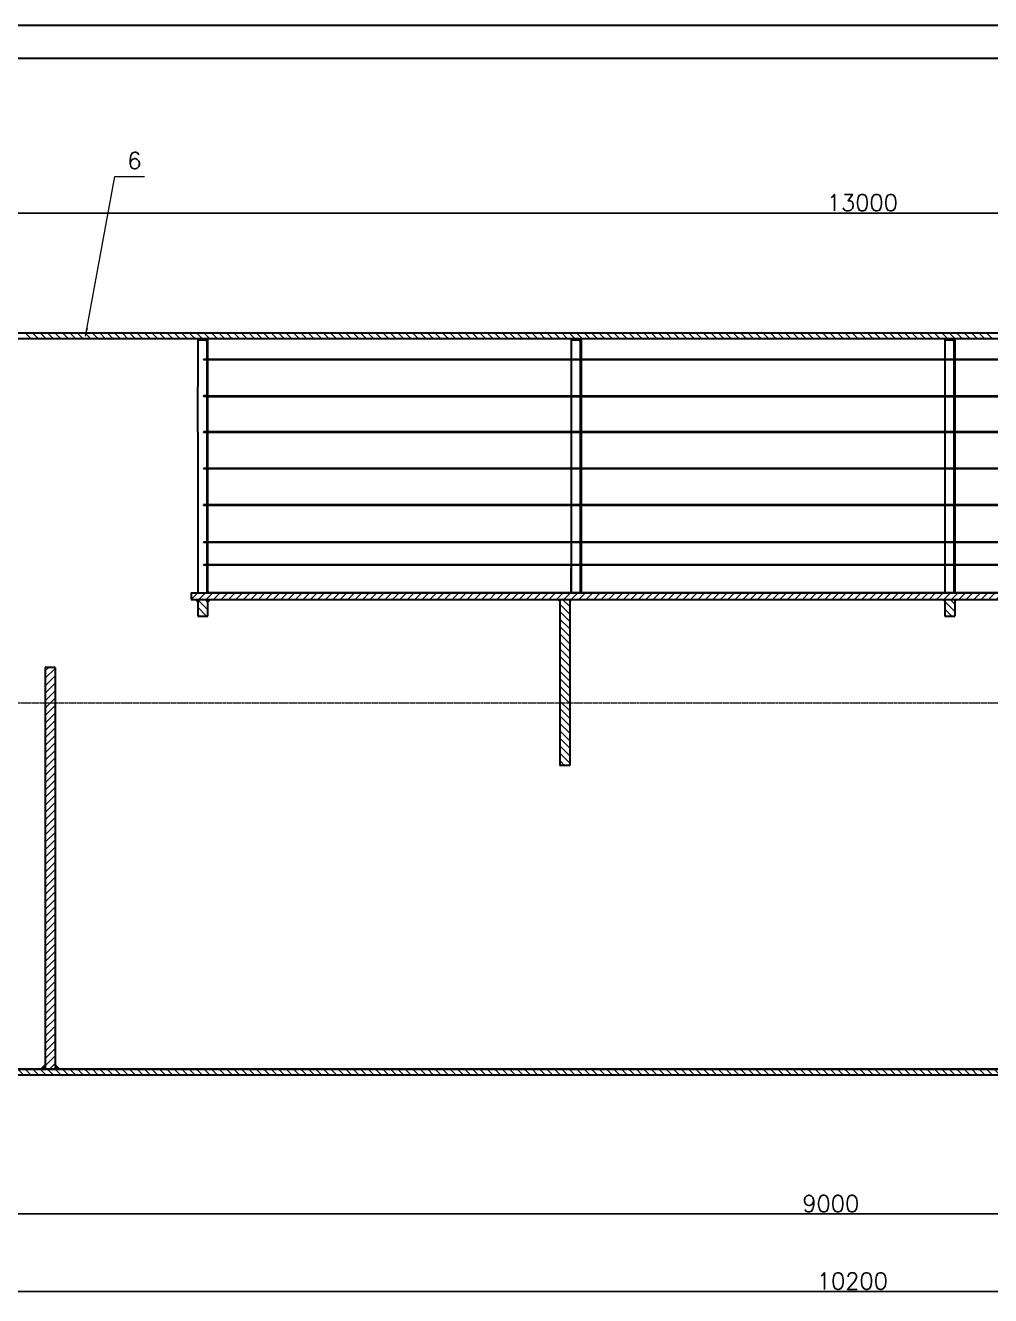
# Model space of a CAD drawing. Header units: millimetres. Extents: x 0 to 6120, y 0 to 841.
# Drawn here: x 294.8 to 585.6, y 458.4 to 841 of the extents above; entities that cross this region are included whole.
import ezdxf

# ---------------------------------------------------------------- set-up
doc = ezdxf.new("R2010")
doc.units = ezdxf.units.MM
doc.linetypes.add('CENTER2', pattern=[1.125, 0.75, -0.125, 0.125, -0.125])
for name, color, linetype, lineweight in [('尺寸线', 3, 'Continuous', 15), ('文字层', 7, 'Continuous', 15), ('粗实线', 7, 'Continuous', 30), ('细实线', 7, 'Continuous', 15), ('细点划线', 1, 'CENTER2', 18)]:
    doc.layers.add(name, color=color, linetype=linetype, lineweight=lineweight)
doc.styles.get("Standard").update_dxf_attribs({"font": 'txt.shx', "bigfont": 'gbcbig.shx'})
doc.dimstyles.new('ISO-25$0', dxfattribs={"dimtxt": 5, "dimasz": 2.5, "dimexe": 1.25, "dimexo": 0, "dimtad": 1, "dimdec": 0, "dimdsep": 46, "dimtxsty": 'Standard', "dimcen": 2.5, "dimdle": 5, "dimadec": 0, "dimazin": 0, "dimtfac": 1, "dimtdec": 0, "dimtmove": 0, "dimatfit": 2, "dimfxl": 0, "dimtolj": 1, "dimarcsym": 0})

# ---------------------------------------------------------------- blocks, each defined once
blk = doc.blocks.new('*X331')
at = {"layer": '细实线'}
for p, q in [((294.87, 748.31), (296.57, 746.61)), ((297.11, 748.31), (298.81, 746.61)), ((299.36, 748.31), (301.06, 746.61)), ((301.6, 748.31), (303.3, 746.61)), ((303.85, 748.31), (305.55, 746.61)), ((306.09, 748.31), (307.79, 746.61)), ((308.34, 748.31), (310.04, 746.61)), ((310.58, 748.31), (312.28, 746.61)), ((312.83, 748.31), (314.53, 746.61)), ((315.07, 748.31), (316.77, 746.61)), ((317.32, 748.31), (319.02, 746.61)), ((319.56, 748.31), (321.26, 746.61)), ((321.81, 748.31), (323.51, 746.61)), ((324.05, 748.31), (325.75, 746.61)), ((326.3, 748.31), (328, 746.61)), ((328.54, 748.31), (330.24, 746.61)), ((330.79, 748.31), (332.49, 746.61)), ((333.03, 748.31), (334.73, 746.61)), ((335.28, 748.31), (336.98, 746.61)), ((337.52, 748.31), (339.22, 746.61)), ((339.77, 748.31), (341.47, 746.61)), ((342.01, 748.31), (343.71, 746.61)), ((344.26, 748.31), (345.96, 746.61)), ((346.5, 748.31), (348.2, 746.61)), ((348.75, 748.31), (350.45, 746.61)), ((350.99, 748.31), (352.69, 746.61)), ((353.24, 748.31), (354.94, 746.61)), ((355.48, 748.31), (357.18, 746.61)), ((357.73, 748.31), (359.43, 746.61)), ((359.97, 748.31), (361.67, 746.61)), ((362.22, 748.31), (363.92, 746.61)), ((364.46, 748.31), (366.16, 746.61)), ((366.71, 748.31), (368.41, 746.61)), ((368.95, 748.31), (370.65, 746.61)), ((371.2, 748.31), (372.9, 746.61)), ((373.44, 748.31), (375.14, 746.61)), ((375.69, 748.31), (377.39, 746.61)), ((377.93, 748.31), (379.63, 746.61)), ((380.18, 748.31), (381.88, 746.61)), ((382.42, 748.31), (384.12, 746.61)), ((384.67, 748.31), (386.37, 746.61)), ((386.91, 748.31), (388.61, 746.61)), ((389.16, 748.31), (390.86, 746.61)), ((391.4, 748.31), (393.1, 746.61)), ((393.65, 748.31), (395.35, 746.61)), ((395.89, 748.31), (397.59, 746.61)), ((398.14, 748.31), (399.84, 746.61)), ((400.38, 748.31), (402.08, 746.61)), ((402.63, 748.31), (404.33, 746.61)), ((404.87, 748.31), (406.57, 746.61)), ((407.12, 748.31), (408.82, 746.61)), ((409.36, 748.31), (411.06, 746.61)), ((411.61, 748.31), (413.31, 746.61)), ((413.85, 748.31), (415.55, 746.61)), ((416.1, 748.31), (417.8, 746.61)), ((418.34, 748.31), (420.04, 746.61)), ((420.59, 748.31), (422.29, 746.61)), ((422.83, 748.31), (424.53, 746.61)), ((425.08, 748.31), (426.78, 746.61)), ((427.32, 748.31), (429.02, 746.61)), ((429.57, 748.31), (431.27, 746.61)), ((431.81, 748.31), (433.51, 746.61)), ((434.06, 748.31), (435.76, 746.61)), ((436.3, 748.31), (438, 746.61)), ((438.55, 748.31), (440.25, 746.61)), ((440.79, 748.31), (442.49, 746.61)), ((443.04, 748.31), (444.74, 746.61)), ((445.29, 748.31), (446.99, 746.61)), ((447.53, 748.31), (449.23, 746.61)), ((449.78, 748.31), (451.48, 746.61)), ((452.02, 748.31), (453.72, 746.61)), ((454.27, 748.31), (455.97, 746.61)), ((456.51, 748.31), (458.21, 746.61)), ((458.76, 748.31), (460.46, 746.61)), ((461, 748.31), (462.7, 746.61)), ((463.25, 748.31), (464.95, 746.61)), ((465.49, 748.31), (467.19, 746.61)), ((467.74, 748.31), (469.44, 746.61)), ((469.98, 748.31), (471.68, 746.61)), ((472.23, 748.31), (473.93, 746.61)), ((474.47, 748.31), (476.17, 746.61)), ((476.72, 748.31), (478.42, 746.61)), ((478.96, 748.31), (480.66, 746.61)), ((481.21, 748.31), (482.91, 746.61)), ((483.45, 748.31), (485.15, 746.61)), ((485.7, 748.31), (487.4, 746.61)), ((487.94, 748.31), (489.64, 746.61)), ((490.19, 748.31), (491.89, 746.61)), ((492.43, 748.31), (494.13, 746.61)), ((494.68, 748.31), (496.38, 746.61)), ((496.92, 748.31), (498.62, 746.61)), ((499.17, 748.31), (500.87, 746.61)), ((501.41, 748.31), (503.11, 746.61)), ((503.66, 748.31), (505.36, 746.61)), ((505.9, 748.31), (507.6, 746.61)), ((508.15, 748.31), (509.85, 746.61)), ((510.39, 748.31), (512.09, 746.61)), ((512.64, 748.31), (514.34, 746.61)), ((514.88, 748.31), (516.58, 746.61)), ((517.13, 748.31), (518.83, 746.61)), ((519.37, 748.31), (521.07, 746.61)), ((521.62, 748.31), (523.32, 746.61)), ((523.86, 748.31), (525.56, 746.61)), ((526.11, 748.31), (527.81, 746.61)), ((528.35, 748.31), (530.05, 746.61)), ((530.6, 748.31), (532.3, 746.61)), ((532.84, 748.31), (534.54, 746.61)), ((535.09, 748.31), (536.79, 746.61)), ((537.33, 748.31), (539.03, 746.61)), ((539.58, 748.31), (541.28, 746.61)), ((541.82, 748.31), (543.52, 746.61)), ((544.07, 748.31), (545.77, 746.61)), ((546.31, 748.31), (548.01, 746.61)), ((548.56, 748.31), (550.26, 746.61)), ((550.8, 748.31), (552.5, 746.61)), ((553.05, 748.31), (554.75, 746.61)), ((555.29, 748.31), (556.99, 746.61)), ((557.54, 748.31), (559.24, 746.61)), ((559.78, 748.31), (561.48, 746.61)), ((562.03, 748.31), (563.73, 746.61)), ((564.27, 748.31), (565.97, 746.61)), ((566.52, 748.31), (568.22, 746.61)), ((568.76, 748.31), (570.46, 746.61)), ((571.01, 748.31), (572.71, 746.61)), ((573.25, 748.31), (574.95, 746.61)), ((575.5, 748.31), (577.2, 746.61)), ((577.74, 748.31), (579.44, 746.61)), ((579.99, 748.31), (581.69, 746.61)), ((582.23, 748.31), (583.93, 746.61)), ((584.48, 748.31), (586.18, 746.61))]:
    blk.add_line(p, q, dxfattribs=at)
blk = doc.blocks.new('*X333')
at = {"layer": '尺寸线'}
for points in [[(94.8, 784.89), (94.8, 784.06), (92.3, 784.48)], [(1008.74, 784.89), (1008.74, 784.06), (1011.24, 784.48)]]:
    blk.add_hatch(color=0, dxfattribs=at).paths.add_polyline_path(points, flags=0)
at = {"layer": '尺寸线', "color": 0, "lineweight": -2}
for p, q in [((92.3, 710.36), (92.3, 785.73)), ((94.8, 784.48), (1008.74, 784.48)), ((1011.24, 636.81), (1011.24, 785.73))]:
    blk.add_line(p, q, dxfattribs=at)
at = {"layer": '尺寸线', "color": 0, "insert": (546.98, 787.6), "char_height": 5, "width": 65, "attachment_point": 5}
blk.add_mtext('13000', dxfattribs=at)
blk = doc.blocks.new('*X335')
at = {"layer": '尺寸线'}
for points in [[(174.34, 460.08), (174.34, 459.25), (171.84, 459.66)], [(909.34, 460.08), (909.34, 459.25), (911.84, 459.66)]]:
    blk.add_hatch(color=0, dxfattribs=at).paths.add_polyline_path(points, flags=0)
at = {"layer": '尺寸线', "color": 0, "lineweight": -2}
for p, q in [((171.84, 525.05), (171.84, 458.41)), ((911.84, 526.61), (911.84, 458.41)), ((174.34, 459.66), (909.34, 459.66))]:
    blk.add_line(p, q, dxfattribs=at)
at = {"layer": '尺寸线', "color": 0, "insert": (543.97, 462.79), "char_height": 5, "width": 65, "attachment_point": 5}
blk.add_mtext('10200', dxfattribs=at)
blk = doc.blocks.new('*X337')
at = {"layer": '文字层', "linetype": 'Continuous'}
blk.add_hatch(color=0, dxfattribs=at).paths.add_polyline_path([(312.95, 747.36), (313.09, 749.88), (313.71, 749.76)], flags=0)
at = {"layer": '文字层', "color": 0, "linetype": 'Continuous'}
for p, q in [((312.95, 747.36), (321.81, 795.46)), ((321.81, 795.46), (330.69, 795.46))]:
    blk.add_line(p, q, dxfattribs=at)
at = {"layer": '文字层', "color": 0}
blk.add_line((330.69, 795.46), (330.69, 795.46), dxfattribs=at)
blk = doc.blocks.new('*X341')
at = {"layer": '细实线'}
for p, q in [((279.09, 526.61), (280.79, 524.91)), ((281.34, 526.61), (283.04, 524.91)), ((283.58, 526.61), (285.28, 524.91)), ((288.07, 526.61), (289.77, 524.91)), ((290.32, 526.61), (292.02, 524.91)), ((292.56, 526.61), (294.26, 524.91)), ((294.81, 526.61), (296.51, 524.91)), ((297.05, 526.61), (298.75, 524.91)), ((299.3, 526.61), (301, 524.91)), ((301.54, 526.61), (303.24, 524.91)), ((303.79, 526.61), (305.49, 524.91)), ((306.03, 526.61), (307.73, 524.91)), ((308.28, 526.61), (309.98, 524.91)), ((310.52, 526.61), (312.22, 524.91)), ((312.77, 526.61), (314.47, 524.91)), ((315.01, 526.61), (316.71, 524.91)), ((317.26, 526.61), (318.96, 524.91)), ((319.5, 526.61), (321.2, 524.91)), ((321.75, 526.61), (323.45, 524.91)), ((323.99, 526.61), (325.69, 524.91)), ((326.24, 526.61), (327.94, 524.91)), ((328.48, 526.61), (330.18, 524.91)), ((330.73, 526.61), (332.43, 524.91)), ((332.97, 526.61), (334.67, 524.91)), ((335.22, 526.61), (336.92, 524.91)), ((337.46, 526.61), (339.16, 524.91)), ((339.71, 526.61), (341.41, 524.91)), ((341.95, 526.61), (343.65, 524.91)), ((344.2, 526.61), (345.9, 524.91)), ((346.44, 526.61), (348.14, 524.91)), ((348.69, 526.61), (350.39, 524.91)), ((350.93, 526.61), (352.63, 524.91)), ((353.18, 526.61), (354.88, 524.91)), ((355.42, 526.61), (357.12, 524.91)), ((357.67, 526.61), (359.37, 524.91)), ((359.91, 526.61), (361.61, 524.91)), ((362.16, 526.61), (363.86, 524.91)), ((364.4, 526.61), (366.1, 524.91)), ((366.65, 526.61), (368.35, 524.91)), ((368.89, 526.61), (370.59, 524.91)), ((371.14, 526.61), (372.84, 524.91)), ((373.38, 526.61), (375.08, 524.91)), ((375.63, 526.61), (377.33, 524.91)), ((377.87, 526.61), (379.57, 524.91)), ((380.12, 526.61), (381.82, 524.91)), ((382.36, 526.61), (384.06, 524.91)), ((384.61, 526.61), (386.31, 524.91)), ((386.85, 526.61), (388.55, 524.91)), ((389.1, 526.61), (390.8, 524.91)), ((391.34, 526.61), (393.04, 524.91)), ((393.59, 526.61), (395.29, 524.91)), ((395.83, 526.61), (397.53, 524.91)), ((398.08, 526.61), (399.78, 524.91)), ((400.32, 526.61), (402.02, 524.91)), ((402.57, 526.61), (404.27, 524.91)), ((404.81, 526.61), (406.51, 524.91)), ((407.06, 526.61), (408.76, 524.91)), ((409.3, 526.61), (411, 524.91)), ((411.55, 526.61), (413.25, 524.91)), ((413.79, 526.61), (415.49, 524.91)), ((416.04, 526.61), (417.74, 524.91)), ((418.28, 526.61), (419.98, 524.91)), ((420.53, 526.61), (422.23, 524.91)), ((422.77, 526.61), (424.47, 524.91)), ((425.02, 526.61), (426.72, 524.91)), ((427.26, 526.61), (428.96, 524.91)), ((429.51, 526.61), (431.21, 524.91)), ((431.75, 526.61), (433.45, 524.91)), ((434, 526.61), (435.7, 524.91)), ((436.24, 526.61), (437.94, 524.91)), ((438.49, 526.61), (440.19, 524.91)), ((440.73, 526.61), (442.43, 524.91)), ((442.98, 526.61), (444.68, 524.91)), ((445.22, 526.61), (446.92, 524.91)), ((447.47, 526.61), (449.17, 524.91)), ((449.72, 526.61), (451.42, 524.91)), ((451.96, 526.61), (453.66, 524.91)), ((454.21, 526.61), (455.91, 524.91)), ((456.45, 526.61), (458.15, 524.91)), ((458.7, 526.61), (460.4, 524.91)), ((460.94, 526.61), (462.64, 524.91)), ((463.19, 526.61), (464.89, 524.91)), ((465.43, 526.61), (467.13, 524.91)), ((467.68, 526.61), (469.38, 524.91)), ((469.92, 526.61), (471.62, 524.91)), ((472.17, 526.61), (473.87, 524.91)), ((474.41, 526.61), (476.11, 524.91)), ((476.66, 526.61), (478.36, 524.91)), ((478.9, 526.61), (480.6, 524.91)), ((481.15, 526.61), (482.85, 524.91)), ((483.39, 526.61), (485.09, 524.91)), ((485.64, 526.61), (487.34, 524.91)), ((487.88, 526.61), (489.58, 524.91)), ((490.13, 526.61), (491.83, 524.91)), ((492.37, 526.61), (494.07, 524.91)), ((494.62, 526.61), (496.32, 524.91)), ((496.86, 526.61), (498.56, 524.91)), ((499.11, 526.61), (500.81, 524.91)), ((501.35, 526.61), (503.05, 524.91)), ((503.6, 526.61), (505.3, 524.91)), ((505.84, 526.61), (507.54, 524.91)), ((508.09, 526.61), (509.79, 524.91)), ((510.33, 526.61), (512.03, 524.91)), ((512.58, 526.61), (514.28, 524.91)), ((514.82, 526.61), (516.52, 524.91)), ((517.07, 526.61), (518.77, 524.91)), ((519.31, 526.61), (521.01, 524.91)), ((521.56, 526.61), (523.26, 524.91)), ((523.8, 526.61), (525.5, 524.91)), ((526.05, 526.61), (527.75, 524.91)), ((528.29, 526.61), (529.99, 524.91)), ((530.54, 526.61), (532.24, 524.91)), ((532.78, 526.61), (534.48, 524.91)), ((535.03, 526.61), (536.73, 524.91)), ((537.27, 526.61), (538.97, 524.91)), ((539.52, 526.61), (541.22, 524.91)), ((541.76, 526.61), (543.46, 524.91)), ((544.01, 526.61), (545.71, 524.91)), ((546.25, 526.61), (547.95, 524.91)), ((548.5, 526.61), (550.2, 524.91)), ((550.74, 526.61), (552.44, 524.91)), ((552.99, 526.61), (554.69, 524.91)), ((555.23, 526.61), (556.93, 524.91)), ((557.48, 526.61), (559.18, 524.91)), ((559.72, 526.61), (561.42, 524.91)), ((561.97, 526.61), (563.67, 524.91)), ((564.21, 526.61), (565.91, 524.91)), ((566.46, 526.61), (568.16, 524.91)), ((568.7, 526.61), (570.4, 524.91)), ((570.95, 526.61), (572.65, 524.91)), ((573.19, 526.61), (574.89, 524.91)), ((575.44, 526.61), (577.14, 524.91)), ((577.68, 526.61), (579.38, 524.91)), ((579.93, 526.61), (581.63, 524.91)), ((582.17, 526.61), (583.87, 524.91)), ((584.42, 526.61), (586.12, 524.91)), ((586.66, 526.61), (588.36, 524.91)), ((588.91, 526.61), (590.61, 524.91)), ((591.15, 526.61), (592.85, 524.91)), ((593.4, 526.61), (595.1, 524.91)), ((595.64, 526.61), (597.34, 524.91)), ((597.89, 526.61), (599.59, 524.91)), ((600.13, 526.61), (601.83, 524.91)), ((602.38, 526.61), (604.08, 524.91)), ((604.62, 526.61), (606.32, 524.91)), ((606.87, 526.61), (608.57, 524.91)), ((609.11, 526.61), (610.81, 524.91)), ((611.36, 526.61), (613.06, 524.91)), ((613.6, 526.61), (615.3, 524.91)), ((615.85, 526.61), (617.55, 524.91)), ((618.09, 526.61), (619.79, 524.91)), ((620.34, 526.61), (622.04, 524.91)), ((622.58, 526.61), (624.28, 524.91)), ((624.83, 526.61), (626.53, 524.91)), ((627.08, 526.61), (628.78, 524.91)), ((629.32, 526.61), (631.02, 524.91)), ((631.57, 526.61), (633.27, 524.91)), ((633.81, 526.61), (635.51, 524.91)), ((636.06, 526.61), (637.76, 524.91)), ((638.3, 526.61), (640, 524.91)), ((640.55, 526.61), (642.25, 524.91)), ((642.79, 526.61), (644.49, 524.91)), ((645.04, 526.61), (646.74, 524.91)), ((647.28, 526.61), (648.98, 524.91)), ((649.53, 526.61), (651.23, 524.91)), ((651.77, 526.61), (653.47, 524.91)), ((654.02, 526.61), (655.72, 524.91)), ((656.26, 526.61), (657.96, 524.91)), ((658.51, 526.61), (660.21, 524.91)), ((660.75, 526.61), (662.45, 524.91)), ((663, 526.61), (664.7, 524.91)), ((665.24, 526.61), (666.94, 524.91)), ((667.49, 526.61), (669.19, 524.91)), ((669.73, 526.61), (671.43, 524.91)), ((671.98, 526.61), (673.68, 524.91)), ((674.22, 526.61), (675.92, 524.91)), ((676.47, 526.61), (678.17, 524.91)), ((678.71, 526.61), (680.41, 524.91)), ((680.96, 526.61), (682.66, 524.91)), ((683.2, 526.61), (684.9, 524.91)), ((685.45, 526.61), (687.15, 524.91)), ((687.69, 526.61), (689.39, 524.91)), ((689.94, 526.61), (691.64, 524.91)), ((692.18, 526.61), (693.88, 524.91)), ((694.43, 526.61), (696.13, 524.91)), ((696.67, 526.61), (698.37, 524.91)), ((698.92, 526.61), (700.62, 524.91)), ((701.16, 526.61), (702.86, 524.91)), ((703.41, 526.61), (705.11, 524.91)), ((705.65, 526.61), (707.35, 524.91)), ((707.9, 526.61), (709.6, 524.91)), ((710.14, 526.61), (711.84, 524.91)), ((712.39, 526.61), (714.09, 524.91)), ((714.63, 526.61), (716.33, 524.91)), ((716.88, 526.61), (718.58, 524.91)), ((719.12, 526.61), (720.82, 524.91)), ((721.37, 526.61), (723.07, 524.91)), ((723.61, 526.61), (725.31, 524.91)), ((725.86, 526.61), (727.56, 524.91)), ((728.1, 526.61), (729.8, 524.91)), ((730.35, 526.61), (732.05, 524.91)), ((732.59, 526.61), (734.29, 524.91)), ((734.84, 526.61), (736.54, 524.91)), ((737.08, 526.61), (738.78, 524.91)), ((739.33, 526.61), (741.03, 524.91)), ((741.57, 526.61), (743.27, 524.91)), ((743.82, 526.61), (745.52, 524.91)), ((746.06, 526.61), (747.76, 524.91)), ((748.31, 526.61), (750.01, 524.91)), ((750.55, 526.61), (752.25, 524.91)), ((752.8, 526.61), (754.5, 524.91)), ((755.04, 526.61), (756.74, 524.91)), ((757.29, 526.61), (758.99, 524.91)), ((759.53, 526.61), (761.23, 524.91)), ((761.78, 526.61), (763.48, 524.91)), ((764.02, 526.61), (765.72, 524.91)), ((766.27, 526.61), (767.97, 524.91)), ((768.51, 526.61), (770.21, 524.91)), ((770.76, 526.61), (772.46, 524.91)), ((773, 526.61), (774.7, 524.91)), ((775.25, 526.61), (776.95, 524.91)), ((777.49, 526.61), (779.19, 524.91)), ((779.74, 526.61), (781.44, 524.91)), ((781.98, 526.61), (783.68, 524.91)), ((784.23, 526.61), (785.93, 524.91)), ((786.47, 526.61), (788.17, 524.91)), ((788.72, 526.61), (790.42, 524.91)), ((790.96, 526.61), (792.66, 524.91)), ((793.21, 526.61), (794.91, 524.91)), ((795.45, 526.61), (797.15, 524.91)), ((797.7, 526.61), (799.4, 524.91)), ((799.94, 526.61), (801.64, 524.91)), ((802.19, 526.61), (803.89, 524.91)), ((804.44, 526.61), (806.14, 524.91)), ((806.68, 526.61), (808.38, 524.91)), ((808.93, 526.61), (810.63, 524.91)), ((811.17, 526.61), (812.87, 524.91)), ((813.42, 526.61), (815.12, 524.91))]:
    blk.add_line(p, q, dxfattribs=at)
blk = doc.blocks.new('*X357')
at = {"layer": '尺寸线'}
for points in [[(210.65, 483.43), (210.65, 482.6), (208.15, 483.01)], [(873.34, 483.43), (873.34, 482.6), (875.84, 483.01)]]:
    blk.add_hatch(color=0, dxfattribs=at).paths.add_polyline_path(points, flags=0)
at = {"layer": '尺寸线', "color": 0, "lineweight": -2}
for p, q in [((208.15, 498.44), (208.15, 481.76)), ((875.84, 498.46), (875.84, 481.76)), ((210.65, 483.01), (873.34, 483.01))]:
    blk.add_line(p, q, dxfattribs=at)
at = {"layer": '尺寸线', "color": 0, "insert": (537.47, 486.14), "char_height": 5, "width": 52.8571, "attachment_point": 5}
blk.add_mtext('9000', dxfattribs=at)

msp = doc.modelspace()

# ---------------------------------------------------------------- hatches: boundary and pattern name
at = {"layer": '细实线'}
h = msp.add_hatch(dxfattribs=at)
h.set_pattern_fill('ANSI31', color=256, scale=0.5, style=0)
edge = h.paths.add_edge_path(flags=0)
edge.add_line((349.8486, 746.60666), (346.84861, 746.60666))
edge.add_line((346.84861, 746.60666), (346.84861, 746.20666))
edge.add_line((346.84861, 746.20666), (349.09856, 746.20666))
edge.add_arc((349.09856, 745.75666), 0.45, -0.192863, 90, ccw=False)
edge.add_line((349.54855, 745.75514), (349.54132, 743.60666))
edge.add_line((349.54132, 743.60666), (349.84132, 743.60666))
edge.add_line((349.84132, 743.60666), (349.8486, 745.76748))
edge.add_line((349.8486, 745.76748), (349.8486, 746.60666))
h = msp.add_hatch(dxfattribs=at)
h.set_pattern_fill('ANSI31', color=256, scale=0.5, style=0)
edge = h.paths.add_edge_path(flags=0)
edge.add_line((462.28007, 746.60666), (459.28008, 746.60666))
edge.add_line((459.28008, 746.60666), (459.28008, 746.20666))
edge.add_line((459.28008, 746.20666), (461.53003, 746.20666))
edge.add_arc((461.53003, 745.75666), 0.45, -0.192863, 90, ccw=False)
edge.add_line((461.98002, 745.75514), (461.97279, 743.60666))
edge.add_line((461.97279, 743.60666), (462.27279, 743.60666))
edge.add_line((462.27279, 743.60666), (462.28007, 745.76748))
edge.add_line((462.28007, 745.76748), (462.28007, 746.60666))
h = msp.add_hatch(dxfattribs=at)
h.set_pattern_fill('ANSI31', color=256, scale=0.5, style=0)
edge = h.paths.add_edge_path(flags=0)
edge.add_line((574.84871, 746.60666), (571.84873, 746.60666))
edge.add_line((571.84873, 746.60666), (571.84873, 746.20666))
edge.add_line((571.84873, 746.20666), (574.09867, 746.20666))
edge.add_arc((574.09867, 745.75666), 0.45, -0.192863, 90, ccw=False)
edge.add_line((574.54867, 745.75514), (574.54143, 743.60666))
edge.add_line((574.54143, 743.60666), (574.84144, 743.60666))
edge.add_line((574.84144, 743.60666), (574.84871, 745.76748))
edge.add_line((574.84871, 745.76748), (574.84871, 746.60666))
h = msp.add_hatch(dxfattribs=at)
h.set_pattern_fill('ANSI31', color=256, scale=0.5, angle=270, style=0)
h.paths.add_polyline_path([(803.83737, 740.39665), (348.54855, 740.39665), (348.54855, 740.24665), (803.83737, 740.24665)], flags=0)
h = msp.add_hatch(dxfattribs=at)
h.set_pattern_fill('ANSI31', color=256, scale=0.5, angle=270, style=0)
h.paths.add_polyline_path([(802.83737, 729.39665), (803.83737, 729.39665), (803.83737, 729.19665), (802.83737, 729.19665), (349.54855, 729.19665), (348.54855, 729.19665), (348.54855, 729.39665), (349.54855, 729.39665)], flags=0)
h = msp.add_hatch(dxfattribs=at)
h.set_pattern_fill('ANSI31', color=256, scale=0.5, angle=270, style=0)
h.paths.add_polyline_path([(803.83737, 718.54664), (348.54855, 718.54664), (348.54855, 718.39664), (803.83737, 718.39664)], flags=0)
h = msp.add_hatch(dxfattribs=at)
h.set_pattern_fill('ANSI31', color=256, scale=0.5, angle=270, style=0)
h.paths.add_polyline_path([(803.83737, 707.54664), (348.54855, 707.54664), (348.54855, 707.39664), (803.83737, 707.39664)], flags=0)
h = msp.add_hatch(dxfattribs=at)
h.set_pattern_fill('ANSI31', color=256, scale=0.5, angle=270, style=0)
h.paths.add_polyline_path([(804.42049, 696.54663), (348.54855, 696.54663), (348.54855, 696.39663), (804.42049, 696.39663)], flags=0)
h = msp.add_hatch(dxfattribs=at)
h.set_pattern_fill('ANSI31', color=256, scale=0.5, angle=270, style=0)
h.paths.add_polyline_path([(804.80775, 685.39663), (348.54855, 685.39663), (348.54855, 685.24663), (804.80775, 685.24663)], flags=0)
h = msp.add_hatch(dxfattribs=at)
h.set_pattern_fill('ANSI31', color=256, scale=0.5, angle=270, style=0)
h.paths.add_polyline_path([(805.07256, 678.54662), (348.54855, 678.54662), (348.54855, 678.39662), (805.07256, 678.39662)], flags=0)
h = msp.add_hatch(dxfattribs=at)
h.set_pattern_fill('ANSI31', color=256, scale=0.5, style=0)
h.paths.add_polyline_path([(344.75671, 670.10662), (344.75671, 668.10662), (804.84311, 668.10662), (804.84311, 670.10662)], flags=0)
h = msp.add_hatch(color=256, dxfattribs=at)
edge = h.paths.add_edge_path(flags=0)
edge.add_line((346.75672, 668.10662), (346.25672, 668.10662))
edge.add_arc((346.75672, 668.10662), 0.5, 180, 269.9999997)
edge.add_line((346.75672, 667.60662), (346.75672, 668.10662))
edge = h.paths.add_edge_path(flags=0)
edge.add_line((350.34288, 668.10662), (349.84288, 668.10662))
edge.add_line((349.84288, 668.10662), (349.84288, 667.60662))
edge.add_arc((349.84288, 668.10662), 0.5, 270.0000003, 360)
edge = h.paths.add_edge_path(flags=0)
edge.add_line((349.84288, 670.40644), (349.84288, 670.10662))
edge.add_line((349.84288, 670.10662), (350.15327, 670.10662))
edge.add_arc((349.85327, 670.10662), 0.3, 359.9999937, 451.9846001)
h = msp.add_hatch(color=256, dxfattribs=at)
edge = h.paths.add_edge_path(flags=0)
edge.add_line((574.84299, 670.40662), (574.84299, 670.10662))
edge.add_line((574.84299, 670.10662), (575.14299, 670.10662))
edge.add_arc((574.84299, 670.10662), 0.3, 0, 89.9999997)
h = msp.add_hatch(dxfattribs=at)
h.set_pattern_fill('ANSI31', color=256, scale=0.5, angle=270, style=0)
h.paths.add_polyline_path([(349.84288, 668.10662), (346.75672, 668.10662), (346.75672, 663.10662), (349.84288, 663.10662)], flags=0)
h = msp.add_hatch(color=256, dxfattribs=at)
edge = h.paths.add_edge_path(flags=0)
edge.add_line((455.84293, 668.10662), (455.34293, 668.10662))
edge.add_arc((455.84293, 668.10662), 0.5, 180, 269.9999997)
edge.add_line((455.84293, 667.60662), (455.84293, 668.10662))
h = msp.add_hatch(dxfattribs=at)
h.set_pattern_fill('ANSI31', color=256, scale=0.5, angle=270, style=0)
h.paths.add_polyline_path([(458.84293, 668.10662), (455.84293, 668.10662), (455.84293, 636.8066), (458.84293, 636.8066)], flags=0)
h.paths.add_polyline_path([(458.84293, 636.8066), (455.84293, 636.8066), (455.84293, 618.10659), (458.84293, 618.10659)], flags=0)
h = msp.add_hatch(color=256, dxfattribs=at)
edge = h.paths.add_edge_path(flags=0)
edge.add_line((459.34293, 668.10662), (458.84293, 668.10662))
edge.add_line((458.84293, 668.10662), (458.84293, 667.60662))
edge.add_arc((458.84293, 668.10662), 0.5, 270.0000003, 360)
h = msp.add_hatch(color=256, dxfattribs=at)
edge = h.paths.add_edge_path(flags=0)
edge.add_line((571.84873, 668.10662), (571.34873, 668.10662))
edge.add_arc((571.84873, 668.10662), 0.5, 180, 269.9999997)
edge.add_line((571.84873, 667.60662), (571.84873, 668.10662))
h = msp.add_hatch(dxfattribs=at)
h.set_pattern_fill('ANSI31', color=256, scale=0.5, angle=270, style=0)
h.paths.add_polyline_path([(574.84873, 668.10662), (571.84873, 668.10662), (571.84873, 663.10662), (574.84873, 663.10662)], flags=0)
h = msp.add_hatch(color=256, dxfattribs=at)
edge = h.paths.add_edge_path(flags=0)
edge.add_line((575.34873, 668.10662), (574.84873, 668.10662))
edge.add_line((574.84873, 668.10662), (574.84873, 667.60662))
edge.add_arc((574.84873, 668.10662), 0.5, 270.0000003, 360)
h = msp.add_hatch(dxfattribs=at)
h.set_pattern_fill('ANSI31', color=256, scale=0.5, style=0)
h.paths.add_polyline_path([(303.84286, 636.8066), (300.84286, 636.8066), (300.84286, 526.60655), (303.84286, 526.60655)], flags=0)
h.paths.add_polyline_path([(303.84286, 647.60661), (300.84286, 647.60661), (300.84286, 636.8066), (303.84286, 636.8066)], flags=0)
for points in [[(300.84286, 528.02076), (299.42864, 526.60655), (300.84286, 526.60655)], [(303.84286, 528.02076), (303.84286, 526.60655), (305.25707, 526.60655)]]:
    msp.add_hatch(color=256, dxfattribs=at).paths.add_polyline_path(points, flags=0)

# ---------------------------------------------------------------- linework, layer by layer
at = {"layer": '粗实线', "color": 0}
for p, q in [((1189, 841), (0, 841)), ((1179, 831), (25, 831))]:
    msp.add_line(p, q, dxfattribs=at)
at = {"layer": '粗实线'}
for p, q in [((846.39313, 746.60666), (171.84279, 746.60666)), ((846.1966, 748.30666), (172.62364, 748.30666)), ((346.84861, 745.77758), (346.84861, 746.60666)), ((349.09856, 746.20666), (346.84861, 746.20666)), ((349.84288, 740.39665), (349.84288, 746.60666)), ((459.28008, 746.60666), (459.28008, 740.39665)), ((461.53003, 746.20666), (459.28008, 746.20666)), ((462.27927, 746.60666), (462.27927, 740.39665)), ((571.84873, 746.60666), (571.84873, 740.39665)), ((574.09867, 746.20666), (571.84873, 746.20666)), ((574.84299, 740.93666), (574.84299, 746.60666)), ((574.84299, 746.60666), (574.84299, 740.39665)), ((346.75672, 718.47772), (346.84861, 745.77758)), ((349.54855, 745.75817), (349.54855, 740.39665)), ((349.84288, 743.60666), (349.54855, 743.60666)), ((461.98002, 745.75817), (461.98002, 740.39665)), ((462.27435, 743.60666), (461.98002, 743.60666)), ((574.54867, 745.82942), (574.54867, 740.39665)), ((574.54867, 745.75817), (574.54867, 740.93666)), ((574.84299, 743.60666), (574.54867, 743.60666)), ((803.83737, 740.39665), (348.54855, 740.39665)), ((348.54855, 740.39665), (348.54855, 740.24665)), ((803.83737, 740.24665), (348.54855, 740.24665)), ((349.54855, 740.24665), (349.54855, 729.39665)), ((349.84288, 729.39665), (349.84288, 740.24665)), ((459.28008, 740.24665), (459.28008, 729.39665)), ((461.98002, 740.24665), (461.98002, 729.39665)), ((462.27927, 740.24665), (462.27927, 729.39665)), ((571.84873, 740.24665), (571.84873, 729.39665)), ((574.54867, 740.24665), (574.54867, 729.39665)), ((574.84299, 740.24665), (574.84299, 729.39665)), ((349.54855, 729.39665), (348.54855, 729.39665)), ((348.54855, 729.39665), (348.54855, 729.19665)), ((349.54855, 729.19665), (348.54855, 729.19665)), ((349.54855, 729.39665), (802.83737, 729.39665)), ((349.54855, 729.19665), (802.83737, 729.19665)), ((349.54855, 729.19665), (349.54855, 718.54664)), ((349.84288, 718.54664), (349.84288, 729.19665)), ((459.28008, 729.19665), (459.28008, 718.54664)), ((461.98002, 729.19665), (461.98002, 718.54664)), ((462.27927, 729.19665), (462.27927, 718.54664)), ((571.84873, 729.19665), (571.84873, 718.54664)), ((574.54867, 729.19665), (574.54867, 718.54664)), ((574.84299, 729.19665), (574.84299, 718.54664)), ((346.75672, 718.47772), (346.75672, 670.10662)), ((803.83737, 718.54664), (348.54855, 718.54664)), ((348.54855, 718.54664), (348.54855, 718.39664)), ((803.83737, 718.39664), (348.54855, 718.39664)), ((349.54855, 718.39664), (349.54855, 707.54664)), ((349.84288, 707.54664), (349.84288, 718.39664)), ((459.28008, 718.39664), (459.28008, 707.54664)), ((461.98002, 718.39664), (461.98002, 707.54664)), ((462.27927, 718.39664), (462.27927, 707.54664)), ((571.84873, 718.39664), (571.84873, 696.54663)), ((574.54867, 718.39664), (574.54867, 696.54663)), ((574.84299, 718.39664), (574.84299, 696.54663)), ((803.83737, 707.54664), (348.54855, 707.54664)), ((348.54855, 707.54664), (348.54855, 707.39664)), ((803.83737, 707.39664), (348.54855, 707.39664)), ((349.54855, 707.39664), (349.54855, 696.54663)), ((349.84288, 696.54663), (349.84288, 707.39664)), ((459.28008, 707.39664), (459.28008, 696.54663)), ((461.98002, 707.39664), (461.98002, 696.54663)), ((462.27927, 707.39664), (462.27927, 696.54663)), ((804.42049, 696.54663), (348.54855, 696.54663)), ((348.54855, 696.54663), (348.54855, 696.39663)), ((804.42049, 696.39663), (348.54855, 696.39663)), ((349.54855, 696.39663), (349.54855, 685.39663)), ((349.84288, 685.39663), (349.84288, 696.39663)), ((459.28008, 696.39663), (459.28008, 685.39663)), ((461.98002, 696.39663), (461.98002, 685.39663)), ((462.27927, 696.39663), (462.27927, 685.39663)), ((571.84873, 696.39663), (571.84873, 685.39663)), ((574.54867, 696.39663), (574.54867, 685.39663)), ((574.84299, 696.39663), (574.84299, 685.39663)), ((804.80775, 685.39663), (348.54855, 685.39663)), ((348.54855, 685.39663), (348.54855, 685.24663)), ((804.80775, 685.24663), (348.54855, 685.24663)), ((349.54855, 685.24663), (349.54855, 678.54662)), ((349.84288, 678.54662), (349.84288, 685.24663)), ((459.28008, 685.24663), (459.28008, 678.54662)), ((461.98002, 685.24663), (461.98002, 678.54662)), ((462.27927, 685.24663), (462.27927, 678.54662)), ((571.84873, 685.24663), (571.84873, 678.54662)), ((574.54867, 685.24663), (574.54867, 678.54662)), ((574.84299, 685.24663), (574.84299, 678.54662)), ((805.07256, 678.54662), (348.54855, 678.54662)), ((348.54855, 678.54662), (348.54855, 678.39662)), ((805.07256, 678.39662), (348.54855, 678.39662)), ((349.54855, 678.39662), (349.54855, 670.10662)), ((349.84288, 670.10662), (349.84288, 678.39662)), ((459.28008, 678.39662), (459.28008, 670.10662)), ((459.28008, 670.10662), (459.28008, 677.36662)), ((461.98002, 678.39662), (461.98002, 670.10662)), ((462.27927, 678.39662), (462.27927, 670.10662)), ((571.84873, 678.39662), (571.84873, 670.10662)), ((571.84873, 677.36662), (571.84873, 670.10662)), ((574.54867, 678.39662), (574.54867, 670.10662)), ((574.54867, 677.36662), (574.54867, 670.10662)), ((574.84299, 678.39662), (574.84299, 670.10662)), ((574.84299, 670.10662), (574.84299, 677.36662)), ((344.75671, 670.10662), (344.75671, 668.10662)), ((344.75671, 670.10662), (804.84311, 670.10662)), ((799.84311, 670.10662), (349.84288, 670.10662)), ((344.75671, 668.10662), (804.84311, 668.10662)), ((346.75672, 668.10662), (346.75672, 663.10662)), ((349.84288, 663.10662), (349.84288, 668.10662)), ((455.84293, 668.10662), (455.84293, 618.10659)), ((458.84293, 668.10662), (458.84293, 618.10659)), ((571.84873, 668.10662), (571.84873, 663.10662)), ((574.84873, 668.10662), (574.84873, 663.10662)), ((346.75672, 663.10662), (349.84288, 663.10662)), ((571.84873, 663.10662), (574.84299, 663.10662)), ((300.84286, 647.60661), (300.84286, 526.60655)), ((303.84286, 647.60661), (300.84286, 647.60661)), ((303.84286, 647.60661), (303.84286, 526.60655)), ((458.84293, 618.10659), (455.84293, 618.10659)), ((277.44284, 526.60655), (816.19311, 526.60655)), ((803.83153, 526.60655), (277.44284, 526.60655)), ((287.97422, 524.90655), (803.83153, 524.90655))]:
    msp.add_line(p, q, dxfattribs=at)
for centre, radius, start, end in [((349.09856, 745.75666), 0.45, 359.8071306, 90), ((461.53003, 745.75666), 0.45, 359.8071306, 90), ((574.09867, 745.75666), 0.45, 359.8071306, 90), ((346.75672, 668.10662), 0.5, 180, 270), ((349.84288, 668.10662), 0.5, 270, 0)]:
    msp.add_arc(centre, radius, start, end, dxfattribs=at)
at = {"layer": '细实线'}
for p, q in [((300.84286, 528.02076), (299.42864, 526.60655)), ((305.25707, 526.60655), (303.84286, 528.02076))]:
    msp.add_line(p, q, dxfattribs=at)
for centre, radius, start, end in [((349.85327, 670.10662), 0.3, 0, 91.9845938), ((462.27435, 670.10662), 0.3, 360, 90), ((574.84299, 670.10662), 0.3, 0, 90), ((455.84293, 668.10662), 0.5, 180, 270), ((458.84293, 668.10662), 0.5, 270, 0), ((571.84873, 668.10662), 0.5, 180, 270), ((574.84873, 668.10662), 0.5, 270, 0)]:
    msp.add_arc(centre, radius, start, end, dxfattribs=at)
at = {"layer": '细点划线'}
msp.add_line((887.15206, 636.8066), (81.7181, 636.8066), dxfattribs=at)

# ---------------------------------------------------------------- block references
at = {"layer": '文字层', "color": 0}
msp.add_blockref('*X337', (0, 0), dxfattribs=at)
at = {"layer": '细实线'}
for name in ['*X331', '*X341']:
    msp.add_blockref(name, (0, 0), dxfattribs=at)

# ---------------------------------------------------------------- texts
at = {"layer": '文字层', "color": 0, "insert": (325.54118, 802.77098), "char_height": 5, "width": 14.1582806, "attachment_point": 1}
msp.add_mtext('6', dxfattribs=at)

# ---------------------------------------------------------------- dimensions: what is measured, and where the dimension line sits
at = {"layer": '尺寸线'}
for base, p1, p2, text, picture, middle in [((1011.24321, 784.47598), (92.29805, 710.35664), (1011.24321, 636.8066), '13000', '*X333', (546.97958, 784.47598)), ((911.84316, 459.66179), (171.83684, 525.05305), (911.84316, 526.60655), '10200', '*X335', (543.97236, 459.66179)), ((875.84314, 483.01363), (208.15311, 498.43646), (875.84314, 498.46293), '9000', '*X357', (537.46647, 483.01363))]:
    dim = msp.add_linear_dim(base=base, p1=p1, p2=p2, text=text, dimstyle='ISO-25$0', override={"dimsah": 1}, dxfattribs=at)
    dim.commit()
    dim.dimension.update_dxf_attribs({"geometry": picture, "text_midpoint": middle, "dimtype": 160})

doc.saveas('drawing.dxf')
